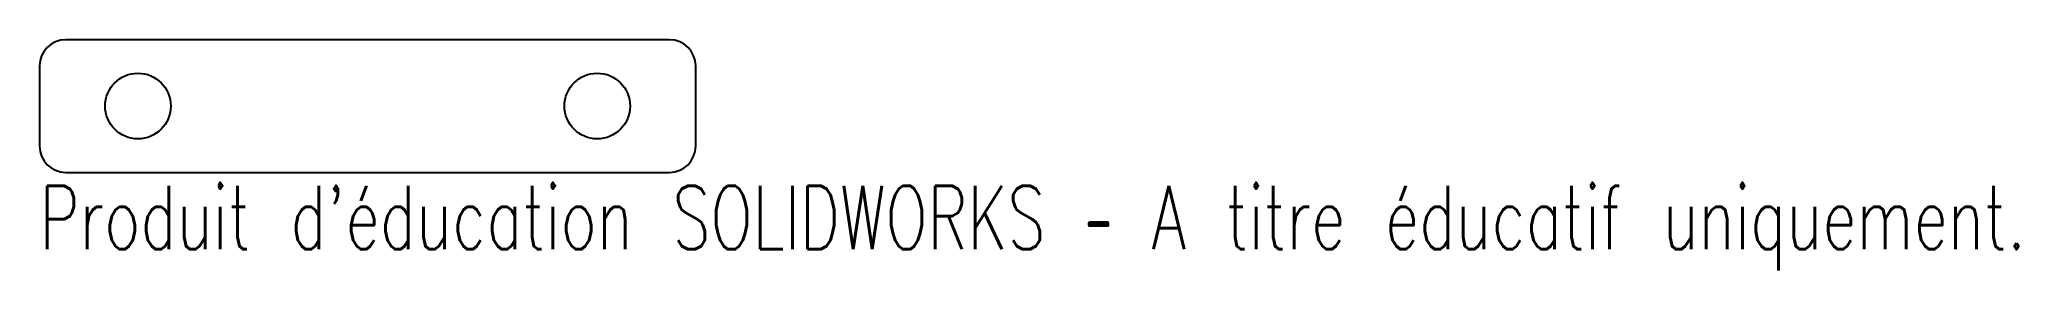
# Model space of a CAD drawing. Header units: millimetres. Extents: x -13 to 137, y -4 to 14.
import ezdxf

# ---------------------------------------------------------------- set-up
doc = ezdxf.new("R2010")
doc.units = ezdxf.units.MM
doc.styles.add('SLDTEXTSTYLE0', font='TXT', dxfattribs={"width": 0.7, "bigfont": 'bigfont'})

msp = doc.modelspace()

# ---------------------------------------------------------------- linework, layer by layer
at = {"color": 7, "linetype": 'Continuous', "lineweight": 25}
for p, q in [((34.54, 13.99), (-11.46, 13.99)), ((-13.46, 11.99), (-13.46, 5.89)), ((36.54, 5.89), (36.54, 11.99)), ((-11.46, 3.89), (34.54, 3.89))]:
    msp.add_line(p, q, dxfattribs=at)
for centre in [(-5.96, 8.94), (29.04, 8.94)]:
    msp.add_circle(centre, 2.5, dxfattribs=at)
for centre, start, end in [((-11.46, 11.99), 90, 180), ((34.54, 11.99), 0, 90), ((-11.46, 5.89), 180, 270), ((34.54, 5.89), 270, 0)]:
    msp.add_arc(centre, 2, start, end, dxfattribs=at)

# ---------------------------------------------------------------- texts
at = {"color": 7, "linetype": 'Continuous', "insert": (-13.46, 2.87), "char_height": 4.8336, "attachment_point": 1, "style": 'SLDTEXTSTYLE0'}
msp.add_mtext("Produit d'éducation SOLIDWORKS – A titre éducatif uniquement.", dxfattribs=at)

doc.saveas('drawing.dxf')
